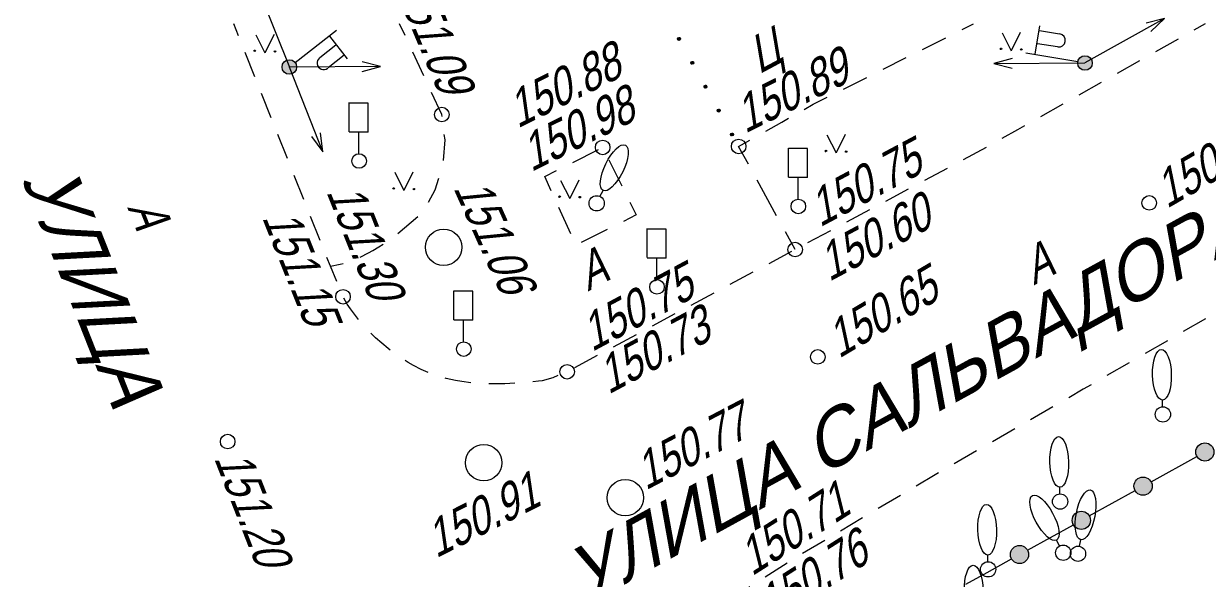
# Model space of a CAD drawing. Header units: metres. Extents: x 382 to 851, y 14083 to 14440.
# Drawn here: x 381.7 to 414.2, y 14234.78 to 14250 of the extents above; entities that cross this region are included whole.
import ezdxf

# ---------------------------------------------------------------- set-up
doc = ezdxf.new("R2010")
doc.units = ezdxf.units.M
doc.header["$MEASUREMENT"] = 0
doc.linetypes.add('UP line', pattern=[1.5, 1, -0.5])
for name, color, linetype, lineweight in [('Бортовой камень', 7, 'Continuous', 25), ('Горизонтали', 7, 'Continuous', 25), ('Граница улицы', 7, 'Continuous', 25), ('Колодцы', 7, 'Continuous', 25), ('Леса и газоны', 7, 'Continuous', 25), ('ЛЭП', 7, 'Continuous', 25), ('Ограды', 7, 'Continuous', 25), ('Отдельно стоящее дерево', 7, 'Continuous', 25), ('Светофоры', 7, 'Continuous', 25), ('Фонари', 7, 'Continuous', 25)]:
    doc.layers.add(name, color=color, linetype=linetype, lineweight=lineweight)
doc.styles.add('Style-RUSSIAN_1251 I 0.32289', font='RUSSIAN_1251.shx', dxfattribs={"oblique": 18.5})

# ---------------------------------------------------------------- blocks, each defined once
blk = doc.blocks.new('DORZN1_47')
at = {"layer": 'Светофоры', "color": 251, "linetype": 'Continuous', "lineweight": 9}
for p, q in [((-0.27, 0.806), (-0.27, 1.603)), ((-0.27, 1.598), (0.252, 1.598)), ((0.252, 0.792), (0.252, 1.589)), ((-0.27, 0.801), (0.248, 0.801)), ((-0.004, 0.2), (-0.004, 0.801))]:
    blk.add_line(p, q, dxfattribs=at)
blk.add_arc((0, 0), 0.2, 0, 360, dxfattribs=at)
blk = doc.blocks.new('FNRM1_12')
at = {"layer": 'Фонари', "linetype": 'Continuous', "lineweight": 9}
h = blk.add_hatch(color=251, dxfattribs=at)
edge = h.paths.add_edge_path()
edge.add_arc((0, 0), 0.2, 0, 360)
at = {"layer": 'Фонари', "color": 251, "linetype": 'Continuous', "lineweight": 9}
for p, q in [((0.003, 0.2), (0.003, 1.641)), ((0.017, 1.388), (0.805, 1.388)), ((0.322, 1.371), (0.322, 0.816)), ((0.676, 1.378), (0.676, 0.823))]:
    blk.add_line(p, q, dxfattribs=at)
blk.add_circle((0, 0), 0.2, dxfattribs=at)
blk.add_arc((0.496, 0.809), 0.181, 180, 0, dxfattribs=at)
blk = doc.blocks.new('PIKET_467')
at = {"layer": 'Горизонтали', "color": 251, "linetype": 'Continuous', "lineweight": 9}
blk.add_arc((0, 0), 0.2, 0, 360, dxfattribs=at)
blk = doc.blocks.new('KOLOD_96')
at = {"layer": 'Колодцы', "color": 251, "linetype": 'Continuous', "lineweight": 9}
blk.add_arc((0, 0), 0.5, 0, 360, dxfattribs=at)
blk = doc.blocks.new('DORZN1_48')
at = {"layer": 'Светофоры', "color": 251, "linetype": 'Continuous', "lineweight": 9}
for p, q in [((-0.27, 0.806), (-0.27, 1.603)), ((-0.27, 1.598), (0.252, 1.598)), ((0.252, 0.792), (0.252, 1.589)), ((-0.27, 0.801), (0.248, 0.801)), ((-0.004, 0.2), (-0.004, 0.801))]:
    blk.add_line(p, q, dxfattribs=at)
blk.add_arc((0, 0), 0.2, 0, 360, dxfattribs=at)
blk = doc.blocks.new('KOLOD_97')
at = {"layer": 'Колодцы', "color": 251, "linetype": 'Continuous', "lineweight": 9}
blk.add_arc((0, 0), 0.5, 0, 360, dxfattribs=at)
blk = doc.blocks.new('msdElementTypeLine_57')
at = {"layer": 'ЛЭП', "color": 251, "linetype": 'Continuous', "lineweight": 9}
blk.add_line((1.051, 21.887), (0.134, 24.213), dxfattribs=at)
at = {"layer": 'ЛЭП', "color": 251, "linetype": 'Continuous', "lineweight": 9, "flags": 128}
blk.add_lwpolyline([(0.743, 22.302), (1.051, 21.887), (0.992, 22.402)], dxfattribs=at)
blk = doc.blocks.new('PIKET_468')
at = {"layer": 'Горизонтали', "color": 251, "linetype": 'Continuous', "lineweight": 9}
blk.add_arc((0, 0), 0.2, 0, 360, dxfattribs=at)
blk = doc.blocks.new('DEREVO_459')
at = {"layer": 'Отдельно стоящее дерево', "color": 251, "linetype": 'Continuous', "lineweight": 9, "flags": 128}
blk.add_lwpolyline([(-0.007, 0.21), (-0.007, 0.393)], dxfattribs=at)
at = {"layer": 'Отдельно стоящее дерево', "color": 251, "linetype": 'Continuous', "lineweight": 9}
blk.add_arc((0, 0), 0.21, 0, 359.99999, dxfattribs=at)
blk.add_ellipse((-0.0255, 1.088), major_axis=(-0.0185, 0.695), ratio=0.3698286, dxfattribs=at)
blk = doc.blocks.new('DEREVO_460')
at = {"layer": 'Отдельно стоящее дерево', "color": 251, "linetype": 'Continuous', "lineweight": 9, "flags": 128}
blk.add_lwpolyline([(-0.007, 0.21), (-0.007, 0.393)], dxfattribs=at)
at = {"layer": 'Отдельно стоящее дерево', "color": 251, "linetype": 'Continuous', "lineweight": 9}
blk.add_arc((0, 0), 0.21, 0, 359.99999, dxfattribs=at)
blk.add_ellipse((-0.0255, 1.088), major_axis=(-0.0185, 0.695), ratio=0.3698286, dxfattribs=at)
blk = doc.blocks.new('DEREVO_483')
at = {"layer": 'Отдельно стоящее дерево', "color": 251, "linetype": 'Continuous', "lineweight": 9, "flags": 128}
blk.add_lwpolyline([(-0.007, 0.21), (-0.007, 0.393)], dxfattribs=at)
at = {"layer": 'Отдельно стоящее дерево', "color": 251, "linetype": 'Continuous', "lineweight": 9}
blk.add_arc((0, 0), 0.21, 0, 360, dxfattribs=at)
blk.add_ellipse((-0.025, 1.088), major_axis=(-0.019, 0.695), ratio=0.369829, dxfattribs=at)
blk = doc.blocks.new('DEREVO_484')
at = {"layer": 'Отдельно стоящее дерево', "color": 251, "linetype": 'Continuous', "lineweight": 9, "flags": 128}
blk.add_lwpolyline([(-0.007, 0.21), (-0.007, 0.393)], dxfattribs=at)
at = {"layer": 'Отдельно стоящее дерево', "color": 251, "linetype": 'Continuous', "lineweight": 9}
blk.add_arc((0, 0), 0.21, 0, 360, dxfattribs=at)
blk.add_ellipse((-0.025, 1.088), major_axis=(-0.019, 0.695), ratio=0.369829, dxfattribs=at)
blk = doc.blocks.new('DEREVO_485')
at = {"layer": 'Отдельно стоящее дерево', "color": 251, "linetype": 'Continuous', "lineweight": 9, "flags": 128}
blk.add_lwpolyline([(-0.007, 0.21), (-0.007, 0.393)], dxfattribs=at)
at = {"layer": 'Отдельно стоящее дерево', "color": 251, "linetype": 'Continuous', "lineweight": 9}
blk.add_arc((0, 0), 0.21, 0, 360, dxfattribs=at)
blk.add_ellipse((-0.026, 1.088), major_axis=(-0.019, 0.695), ratio=0.369829, dxfattribs=at)
blk = doc.blocks.new('KOLOD_99')
at = {"layer": 'Колодцы', "color": 251, "linetype": 'Continuous', "lineweight": 9}
blk.add_arc((0, 0), 0.5, 0, 360, dxfattribs=at)
blk = doc.blocks.new('DORZN1_51')
at = {"layer": 'Светофоры', "color": 251, "linetype": 'Continuous', "lineweight": 9}
for p, q in [((-0.27, 0.806), (-0.27, 1.603)), ((-0.27, 1.598), (0.252, 1.598)), ((0.252, 0.792), (0.252, 1.589)), ((-0.27, 0.801), (0.248, 0.801)), ((-0.004, 0.2), (-0.004, 0.801))]:
    blk.add_line(p, q, dxfattribs=at)
blk.add_arc((0, 0), 0.2, 0, 360, dxfattribs=at)
blk = doc.blocks.new('PIKET_474')
at = {"layer": 'Горизонтали', "color": 251, "linetype": 'Continuous', "lineweight": 9}
blk.add_arc((0, 0), 0.2, 0, 360, dxfattribs=at)
blk = doc.blocks.new('PIKET_475')
at = {"layer": 'Горизонтали', "color": 251, "linetype": 'Continuous', "lineweight": 9}
blk.add_arc((0, 0), 0.2, 0, 360, dxfattribs=at)
blk = doc.blocks.new('PIKET_476')
at = {"layer": 'Горизонтали', "color": 251, "linetype": 'Continuous', "lineweight": 9}
blk.add_arc((0, 0), 0.2, 0, 360, dxfattribs=at)
blk = doc.blocks.new('PIKET_477')
at = {"layer": 'Горизонтали', "color": 251, "linetype": 'Continuous', "lineweight": 9}
blk.add_arc((0, 0), 0.2, 0, 360, dxfattribs=at)
blk = doc.blocks.new('PIKET_478')
at = {"layer": 'Горизонтали', "color": 251, "linetype": 'Continuous', "lineweight": 9}
blk.add_arc((0, 0), 0.2, 0, 360, dxfattribs=at)
blk = doc.blocks.new('DORZN1_52')
at = {"layer": 'Светофоры', "color": 251, "linetype": 'Continuous', "lineweight": 9}
for p, q in [((-0.27, 0.806), (-0.27, 1.603)), ((-0.27, 1.598), (0.252, 1.598)), ((0.252, 0.792), (0.252, 1.589)), ((-0.27, 0.801), (0.248, 0.801)), ((-0.004, 0.2), (-0.004, 0.801))]:
    blk.add_line(p, q, dxfattribs=at)
blk.add_arc((0, 0), 0.2, 0, 360, dxfattribs=at)
blk = doc.blocks.new('GAZON_23')
at = {"layer": 'Леса и газоны', "color": 251, "linetype": 'Continuous', "lineweight": 9}
for p in [(-0.248, 0.499), (0.251, 0.502)]:
    blk.add_line(p, (0, 0), dxfattribs=at)
for centre in [(-0.276, 0.057), (0.279, 0.039)]:
    blk.add_arc(centre, 0.02, 0, 360, dxfattribs=at)
blk.add_point((-0.29, 0.043), dxfattribs=at)
blk = doc.blocks.new('GAZON_24')
at = {"layer": 'Леса и газоны', "color": 251, "linetype": 'Continuous', "lineweight": 9}
for p in [(-0.248, 0.499), (0.251, 0.502)]:
    blk.add_line(p, (0, 0), dxfattribs=at)
for centre in [(-0.276, 0.057), (0.279, 0.039)]:
    blk.add_arc(centre, 0.02, 0, 360, dxfattribs=at)
blk.add_point((-0.29, 0.043), dxfattribs=at)
blk = doc.blocks.new('PIKET_479')
at = {"layer": 'Горизонтали', "color": 251, "linetype": 'Continuous', "lineweight": 9}
blk.add_arc((0, 0), 0.2, 0, 360, dxfattribs=at)
blk = doc.blocks.new('GAZON_25')
at = {"layer": 'Леса и газоны', "color": 251, "linetype": 'Continuous', "lineweight": 9}
for p in [(-0.248, 0.499), (0.251, 0.502)]:
    blk.add_line(p, (0, 0), dxfattribs=at)
for centre in [(-0.276, 0.057), (0.279, 0.039)]:
    blk.add_arc(centre, 0.02, 0, 360, dxfattribs=at)
blk = doc.blocks.new('msdElementTypeLine_60')
at = {"layer": 'ЛЭП', "color": 251, "linetype": 'Continuous', "lineweight": 9}
for p, q in [((2.634, 0.147), (0.134, 0.134)), ((19.478, 0.232), (21.978, 0.245))]:
    blk.add_line(p, q, dxfattribs=at)
at = {"layer": 'ЛЭП', "color": 251, "linetype": 'Continuous', "lineweight": 9, "flags": 128}
for points in [[(19.976, 0.369), (19.478, 0.232), (19.98, 0.101)], [(2.136, 0.01), (2.634, 0.147), (2.132, 0.278)]]:
    blk.add_lwpolyline(points, dxfattribs=at)
blk = doc.blocks.new('msdElementTypeLine_61')
at = {"layer": 'ЛЭП', "color": 251, "linetype": 'Continuous', "lineweight": 9}
blk.add_line((-0.317, 2.456), (0.608, 0.134), dxfattribs=at)
at = {"layer": 'ЛЭП', "color": 251, "linetype": 'Continuous', "lineweight": 9, "flags": 128}
blk.add_lwpolyline([(-0.008, 2.043), (-0.317, 2.456), (-0.256, 1.941)], dxfattribs=at)
blk = doc.blocks.new('msdElementTypeLineString_174')
at = {"layer": 'Граница улицы', "color": 251, "linetype": 'Continuous', "lineweight": 9}
for p, q in [((2.05, 6.328), (1.898, 6.655)), ((2.566, 5.222), (2.261, 5.875)), ((1.853, 0.893), (2.402, 1.36))]:
    blk.add_line(p, q, dxfattribs=at)
at = {"layer": 'Граница улицы', "color": 251, "linetype": 'Continuous', "lineweight": 9, "flags": 128}
for points in [[(3.066, 4.111), (3.06, 4.16), (2.777, 4.768)], [(3.106, 2.896), (3.147, 3.465), (3.128, 3.614)], [(2.693, 1.758), (2.878, 2.092), (2.982, 2.415)], [(0.821, 0.248), (1.047, 0.361), (1.165, 0.431), (1.328, 0.531), (1.448, 0.603)], [(0, 0), (0.27, 0.054), (0.352, 0.077)]]:
    blk.add_lwpolyline(points, dxfattribs=at)
blk = doc.blocks.new('msdElementTypeLine_62')
at = {"layer": 'Граница улицы', "color": 251, "linetype": 'Continuous', "lineweight": 9}
for p, q in [((0.26, 2.954), (0.234, 3.001)), ((0.252, 2.958), (0.234, 2.992)), ((0.267, 2.953), (0.236, 3.007)), ((0.243, 2.965), (0.238, 2.973)), ((0.273, 2.952), (0.239, 3.013)), ((0.278, 2.952), (0.242, 3.017)), ((0.283, 2.954), (0.246, 3.02)), ((0.288, 2.956), (0.25, 3.024)), ((0.293, 2.957), (0.254, 3.027)), ((0.297, 2.96), (0.259, 3.029)), ((0.301, 2.964), (0.264, 3.029)), ((0.304, 2.968), (0.269, 3.031)), ((0.307, 2.973), (0.275, 3.031)), ((0.309, 2.979), (0.281, 3.03)), ((0.312, 2.985), (0.287, 3.028)), ((0.311, 2.996), (0.297, 3.022)), ((0.616, 2.303), (0.597, 2.336)), ((0.624, 2.298), (0.598, 2.345)), ((0.63, 2.297), (0.6, 2.351)), ((0.607, 2.309), (0.602, 2.317)), ((0.637, 2.296), (0.603, 2.357)), ((0.642, 2.297), (0.606, 2.361)), ((0.647, 2.298), (0.61, 2.365)), ((0.652, 2.3), (0.614, 2.368)), ((0.657, 2.301), (0.618, 2.371)), ((0.661, 2.305), (0.623, 2.373)), ((0.664, 2.308), (0.628, 2.373)), ((0.668, 2.312), (0.633, 2.375)), ((0.671, 2.317), (0.639, 2.375)), ((0.673, 2.323), (0.645, 2.374)), ((0.676, 2.329), (0.651, 2.373)), ((0.675, 2.34), (0.661, 2.366)), ((0.98, 1.647), (0.961, 1.68)), ((0.988, 1.642), (0.962, 1.689)), ((0.994, 1.641), (0.964, 1.695)), ((0.971, 1.653), (0.966, 1.661)), ((1.001, 1.64), (0.967, 1.701)), ((1.006, 1.641), (0.97, 1.705)), ((1.011, 1.642), (0.974, 1.709)), ((1.016, 1.644), (0.978, 1.712)), ((1.021, 1.645), (0.982, 1.715)), ((1.024, 1.649), (0.987, 1.717)), ((1.028, 1.652), (0.992, 1.718)), ((1.032, 1.656), (0.997, 1.719)), ((1.035, 1.661), (1.003, 1.719)), ((1.037, 1.667), (1.009, 1.718)), ((1.04, 1.673), (1.015, 1.717)), ((1.039, 1.684), (1.024, 1.711)), ((1.344, 0.991), (1.325, 1.024)), ((1.352, 0.986), (1.326, 1.034)), ((1.358, 0.985), (1.328, 1.04)), ((1.334, 0.997), (1.33, 1.005)), ((1.365, 0.984), (1.331, 1.045)), ((1.37, 0.985), (1.334, 1.05)), ((1.375, 0.987), (1.338, 1.053)), ((1.38, 0.988), (1.342, 1.056)), ((1.384, 0.99), (1.346, 1.06)), ((1.388, 0.993), (1.35, 1.061)), ((1.392, 0.996), (1.356, 1.062)), ((1.396, 1), (1.361, 1.063)), ((1.399, 1.005), (1.367, 1.063)), ((1.401, 1.011), (1.373, 1.062)), ((1.403, 1.017), (1.379, 1.061)), ((1.403, 1.028), (1.388, 1.055)), ((1.708, 0.335), (1.689, 0.368)), ((1.716, 0.331), (1.69, 0.378)), ((1.722, 0.33), (1.692, 0.384)), ((1.728, 0.328), (1.694, 0.39)), ((1.698, 0.342), (1.694, 0.349)), ((1.734, 0.329), (1.698, 0.394)), ((1.739, 0.331), (1.702, 0.397)), ((1.743, 0.332), (1.706, 0.4)), ((1.748, 0.334), (1.71, 0.404)), ((1.752, 0.337), (1.714, 0.405)), ((1.756, 0.34), (1.72, 0.406)), ((1.759, 0.345), (1.725, 0.408)), ((1.762, 0.35), (1.73, 0.407)), ((1.765, 0.356), (1.737, 0.406)), ((1.767, 0.361), (1.743, 0.405)), ((1.767, 0.373), (1.752, 0.399))]:
    blk.add_line(p, q, dxfattribs=at)
for centre in [(0.273, 2.992), (0.636, 2.336), (1, 1.68), (1.364, 1.024), (1.728, 0.368)]:
    blk.add_circle(centre, 0.04, dxfattribs=at)
blk = doc.blocks.new('PIKET_488')
at = {"layer": 'Горизонтали', "color": 251, "linetype": 'Continuous', "lineweight": 9}
blk.add_arc((0, 0), 0.2, 0, 360, dxfattribs=at)
blk = doc.blocks.new('FNRM1_14')
at = {"layer": 'Фонари', "linetype": 'Continuous', "lineweight": 9}
h = blk.add_hatch(color=251, dxfattribs=at)
edge = h.paths.add_edge_path()
edge.add_arc((0, 0), 0.2, 0, 360)
at = {"layer": 'Фонари', "color": 251, "linetype": 'Continuous', "lineweight": 9}
for p, q in [((0.003, 0.2), (0.003, 1.641)), ((0.017, 1.388), (0.805, 1.388)), ((0.322, 1.371), (0.322, 0.816)), ((0.676, 1.378), (0.676, 0.823))]:
    blk.add_line(p, q, dxfattribs=at)
blk.add_circle((0, 0), 0.2, dxfattribs=at)
blk.add_arc((0.496, 0.809), 0.181, 180, 0, dxfattribs=at)
blk = doc.blocks.new('msdElementTypeLine_63')
at = {"layer": 'ЛЭП', "color": 251, "linetype": 'Continuous', "lineweight": 9}
blk.add_line((2.316, 1.354), (0.134, 0.134), dxfattribs=at)
at = {"layer": 'ЛЭП', "color": 251, "linetype": 'Continuous', "lineweight": 9, "flags": 128}
blk.add_lwpolyline([(1.946, 0.994), (2.316, 1.354), (1.813, 1.227)], dxfattribs=at)
blk = doc.blocks.new('DEREVO_534')
at = {"layer": 'Отдельно стоящее дерево', "color": 251, "linetype": 'Continuous', "lineweight": 9, "flags": 128}
blk.add_lwpolyline([(-0.007, 0.21), (-0.007, 0.393)], dxfattribs=at)
at = {"layer": 'Отдельно стоящее дерево', "color": 251, "linetype": 'Continuous', "lineweight": 9}
blk.add_arc((0, 0), 0.21, 0, 359.99999, dxfattribs=at)
blk.add_ellipse((-0.0255, 1.088), major_axis=(-0.0185, 0.695), ratio=0.3698286, dxfattribs=at)
blk = doc.blocks.new('DEREVO_535')
at = {"layer": 'Отдельно стоящее дерево', "color": 251, "linetype": 'Continuous', "lineweight": 9, "flags": 128}
blk.add_lwpolyline([(-0.007, 0.21), (-0.007, 0.393)], dxfattribs=at)
at = {"layer": 'Отдельно стоящее дерево', "color": 251, "linetype": 'Continuous', "lineweight": 9}
blk.add_arc((0, 0), 0.21, 0, 359.99999, dxfattribs=at)
blk.add_ellipse((-0.0255, 1.088), major_axis=(-0.0185, 0.695), ratio=0.3698286, dxfattribs=at)
blk = doc.blocks.new('GAZON_27')
at = {"layer": 'Леса и газоны', "color": 251, "linetype": 'Continuous', "lineweight": 9}
for p in [(-0.248, 0.499), (0.251, 0.502)]:
    blk.add_line(p, (0, 0), dxfattribs=at)
for centre in [(-0.276, 0.057), (0.279, 0.039)]:
    blk.add_arc(centre, 0.02, 0, 360, dxfattribs=at)
blk = doc.blocks.new('GAZON_28')
at = {"layer": 'Леса и газоны', "color": 251, "linetype": 'Continuous', "lineweight": 9}
for p in [(-0.248, 0.499), (0.251, 0.502)]:
    blk.add_line(p, (0, 0), dxfattribs=at)
for centre in [(-0.276, 0.057), (0.279, 0.039)]:
    blk.add_arc(centre, 0.02, 0, 360, dxfattribs=at)
blk.add_point((-0.29, 0.043), dxfattribs=at)
blk = doc.blocks.new('msdElementTypeShape_4')
at = {"layer": 'Бортовой камень', "color": 251, "linetype": 'Continuous', "lineweight": 9}
for p, q in [((0.77, 2.269), (1.481, 2.624)), ((1.76, 2.341), (2.115, 1.63)), ((0.717, 0.31), (0.388, 1.034)), ((2.338, 1.182), (2.515, 0.827)), ((2.515, 0.827), (2.159, 0.649)), ((1.712, 0.426), (1.001, 0.072))]:
    blk.add_line(p, q, dxfattribs=at)
at = {"layer": 'Бортовой камень', "color": 251, "linetype": 'Continuous', "lineweight": 9, "flags": 128}
blk.add_lwpolyline([(0.181, 1.489), (0.001, 1.885), (0.323, 2.046)], dxfattribs=at)
blk = doc.blocks.new('msdElementTypeLineString_197')
at = {"layer": 'Граница улицы', "color": 251, "linetype": 'Continuous', "lineweight": 9}
for p, q in [((0.269, 2.342), (0.001, 2.83)), ((1.044, 0.927), (0.509, 1.904)), ((1.552, 0), (1.285, 0.489))]:
    blk.add_line(p, q, dxfattribs=at)
blk = doc.blocks.new('msdElementTypeLineString_209')
at = {"layer": 'Граница улицы', "color": 251, "linetype": 'Continuous', "lineweight": 9}
for p, q in [((6.133, 3.21), (6.452, 3.37)), ((5.049, 2.665), (5.687, 2.985)), ((3.965, 2.121), (4.602, 2.441)), ((2.881, 1.576), (3.518, 1.896)), ((0.001, 0), (0.311, 0.176))]:
    blk.add_line(p, q, dxfattribs=at)
at = {"layer": 'Граница улицы', "color": 251, "linetype": 'Continuous', "lineweight": 9, "flags": 128}
for points in [[(1.803, 1.019), (2.046, 1.157), (2.434, 1.352)], [(0.747, 0.422), (1.187, 0.671), (1.368, 0.773)]]:
    blk.add_lwpolyline(points, dxfattribs=at)
blk = doc.blocks.new('msdElementTypeLineString_210')
at = {"layer": 'Ограды', "linetype": 'Continuous', "lineweight": 9}
h = blk.add_hatch(color=251, dxfattribs=at)
edge = h.paths.add_edge_path()
edge.add_arc((13.425, 24.784), 0.25, 0, 360)
h = blk.add_hatch(color=251, dxfattribs=at)
edge = h.paths.add_edge_path()
edge.add_arc((11.728, 23.846), 0.25, 0, 360)
h = blk.add_hatch(color=251, dxfattribs=at)
edge = h.paths.add_edge_path()
edge.add_arc((10.032, 22.907), 0.25, 0, 360)
h = blk.add_hatch(color=251, dxfattribs=at)
edge = h.paths.add_edge_path()
edge.add_arc((8.336, 21.969), 0.25, 0, 360)
at = {"layer": 'Ограды', "color": 251, "linetype": 'Continuous', "lineweight": 9}
for p, q in [((11.947, 23.967), (13.206, 24.663)), ((8.555, 22.09), (9.813, 22.786))]:
    blk.add_line(p, q, dxfattribs=at)
at = {"layer": 'Ограды', "color": 251, "linetype": 'Continuous', "lineweight": 9, "flags": 128}
for points in [[(10.251, 23.028), (10.879, 23.376), (11.509, 23.725)], [(6.859, 21.151), (7.449, 21.478), (8.117, 21.848)]]:
    blk.add_lwpolyline(points, dxfattribs=at)
at = {"layer": 'Ограды', "color": 251, "linetype": 'Continuous', "lineweight": 9}
for centre in [(13.425, 24.784), (13.425, 24.784), (11.728, 23.846), (11.728, 23.846), (10.032, 22.907), (10.032, 22.907), (8.336, 21.969), (8.336, 21.969)]:
    blk.add_circle(centre, 0.25, dxfattribs=at)
blk = doc.blocks.new('msdElementTypeLineString_211')
at = {"layer": 'Бортовой камень', "color": 251, "linetype": 'Continuous', "lineweight": 9}
for p, q in [((31.748, 38.326), (31.438, 38.153)), ((31.002, 37.909), (30.382, 37.562)), ((29.946, 37.318), (29.326, 36.972)), ((28.89, 36.728), (28.27, 36.381)), ((27.833, 36.137), (27.214, 35.791)), ((26.777, 35.547), (26.158, 35.201)), ((25.721, 34.957), (25.102, 34.61)), ((24.665, 34.366), (24.045, 34.02)), ((23.609, 33.776), (22.989, 33.429)), ((22.553, 33.185), (21.933, 32.839)), ((21.497, 32.595), (20.877, 32.248)), ((20.441, 32.004), (19.821, 31.658)), ((19.385, 31.414), (18.765, 31.067)), ((18.329, 30.823), (17.709, 30.477)), ((17.275, 30.229), (16.66, 29.874)), ((16.227, 29.624), (15.612, 29.269)), ((15.179, 29.019), (14.564, 28.665)), ((13.083, 27.81), (12.468, 27.455)), ((12.035, 27.205), (11.42, 26.851)), ((10.987, 26.601), (10.372, 26.246)), ((8.898, 25.38), (8.287, 25.017)), ((7.857, 24.762), (7.247, 24.4)), ((6.817, 24.144), (6.206, 23.782)), ((5.782, 23.518), (5.183, 23.137)), ((2.938, 21.281), (2.432, 20.783)), ((0.358, 13.796), (0.623, 13.138)), ((0.81, 12.674), (1.076, 12.015)), ((1.263, 11.552), (1.528, 10.893)), ((1.715, 10.43), (1.981, 9.771)), ((2.167, 9.307), (2.433, 8.649)), ((2.62, 8.185), (2.885, 7.527)), ((3.072, 7.063), (3.338, 6.405)), ((3.525, 5.941), (3.79, 5.282)), ((3.977, 4.819), (4.243, 4.16)), ((4.43, 3.696), (4.695, 3.038)), ((4.882, 2.574), (5.147, 1.916)), ((5.334, 1.452), (5.6, 0.794)), ((5.787, 0.33), (5.92, 0.001))]:
    blk.add_line(p, q, dxfattribs=at)
at = {"layer": 'Бортовой камень', "color": 251, "linetype": 'Continuous', "lineweight": 9, "flags": 128}
for points in [[(14.131, 28.415), (13.917, 28.291), (13.516, 28.06)], [(9.939, 25.996), (9.852, 25.946), (9.328, 25.635)], [(4.761, 22.868), (4.706, 22.833), (4.316, 22.52), (4.206, 22.427)], [(3.824, 22.103), (3.457, 21.792), (3.294, 21.632)], [(2.09, 20.419), (1.688, 19.96), (1.626, 19.881)], [(1.316, 19.489), (1.133, 19.258), (0.911, 18.907)], [(0.65, 18.481), (0.41, 17.952), (0.373, 17.829)], [(0.23, 17.35), (0.143, 17.06), (0.083, 16.657)], [(0.009, 16.162), (0.007, 16.15), (0.003, 15.453)], [(0.026, 14.954), (0.078, 14.608), (0.183, 14.264)]]:
    blk.add_lwpolyline(points, dxfattribs=at)
blk = doc.blocks.new('msdElementTypeLineString_212')
at = {"layer": 'Бортовой камень', "color": 251, "linetype": 'Continuous', "lineweight": 9}
for p, q in [((0.132, 9.558), (0, 9.888)), ((26.673, 9.888), (26.363, 9.713)), ((25.928, 9.467), (25.309, 9.117)), ((0.581, 8.433), (0.317, 9.093)), ((24.874, 8.871), (24.255, 8.521)), ((23.82, 8.274), (23.202, 7.924)), ((1.029, 7.308), (0.766, 7.969)), ((22.766, 7.678), (22.148, 7.328)), ((1.478, 6.184), (1.215, 6.844)), ((20.658, 6.487), (20.031, 6.152)), ((19.59, 5.916), (18.963, 5.582)), ((1.927, 5.059), (1.663, 5.719)), ((18.522, 5.346), (17.895, 5.011)), ((2.375, 3.934), (2.112, 4.595)), ((17.453, 4.776), (16.826, 4.441)), ((16.385, 4.206), (15.758, 3.871)), ((15.317, 3.635), (14.691, 3.3)), ((14.25, 3.064), (13.623, 2.728)), ((13.182, 2.492), (12.556, 2.156)), ((12.115, 1.92), (11.488, 1.584)), ((11.048, 1.348), (10.421, 1.013)), ((9.98, 0.777), (9.354, 0.441))]:
    blk.add_line(p, q, dxfattribs=at)
at = {"layer": 'Бортовой камень', "color": 251, "linetype": 'Continuous', "lineweight": 9, "flags": 128}
for points in [[(21.712, 7.082), (21.525, 6.976), (21.094, 6.732)], [(2.829, 2.812), (2.655, 3.233), (2.56, 3.47)], [(3.428, 1.767), (3.399, 1.802), (3.206, 2.062), (3.119, 2.194), (3.026, 2.353)], [(4.297, 0.928), (4.239, 0.971), (3.894, 1.268), (3.763, 1.397)], [(5.337, 0.316), (5.149, 0.396), (4.934, 0.506), (4.792, 0.588), (4.707, 0.643)], [(6.51, 0.034), (6.266, 0.063), (6.091, 0.093), (5.836, 0.148), (5.81, 0.156)], [(7.719, 0.017), (7.449, 0.001), (7.009, 0.003)], [(8.902, 0.227), (8.76, 0.167), (8.472, 0.081), (8.37, 0.072), (8.217, 0.056)]]:
    blk.add_lwpolyline(points, dxfattribs=at)

msp = doc.modelspace()

# ---------------------------------------------------------------- block references
at = {"layer": 'Бортовой камень', "color": 251, "linetype": 'Continuous', "lineweight": 9}
for name, p in [('msdElementTypeLineString_212', (387.467, 14240.112)), ('msdElementTypeLineString_211', (396.878, 14211.674)), ('msdElementTypeShape_4', (396.007, 14243.923))]:
    msp.add_blockref(name, p, dxfattribs=at)
at = {"layer": 'Горизонтали', "color": 251, "linetype": 'Continuous', "lineweight": 9}
for name, p in [('PIKET_479', (393.182, 14247.505)), ('PIKET_475', (397.599, 14246.602)), ('PIKET_477', (401.332, 14246.63)), ('PIKET_488', (412.605, 14245.082)), ('PIKET_476', (402.883, 14243.8)), ('PIKET_468', (390.469, 14242.506)), ('PIKET_478', (403.504, 14240.855)), ('PIKET_474', (396.623, 14240.447)), ('PIKET_467', (387.302, 14238.531))]:
    msp.add_blockref(name, p, dxfattribs=at)
at = {"layer": 'Граница улицы', "color": 251, "linetype": 'Continuous', "lineweight": 9}
for name, p in [('msdElementTypeLineString_174', (390.122, 14243.345)), ('msdElementTypeLineString_209', (401.331, 14246.63)), ('msdElementTypeLine_62', (399.422, 14246.59)), ('msdElementTypeLineString_197', (401.331, 14243.8))]:
    msp.add_blockref(name, p, dxfattribs=at)
at = {"layer": 'Колодцы', "color": 251, "linetype": 'Continuous', "lineweight": 9}
for name, p in [('KOLOD_96', (393.23, 14243.863)), ('KOLOD_97', (394.333, 14237.95)), ('KOLOD_99', (398.219, 14236.99))]:
    msp.add_blockref(name, p, dxfattribs=at)
at = {"layer": 'Леса и газоны', "color": 251, "linetype": 'Continuous', "lineweight": 9}
for name, p in [('GAZON_25', (388.323, 14249.199)), ('GAZON_24', (408.813, 14249.253)), ('GAZON_23', (404.005, 14246.452)), ('GAZON_27', (392.137, 14245.421)), ('GAZON_28', (396.692, 14245.199))]:
    msp.add_blockref(name, p, dxfattribs=at)
at = {"layer": 'ЛЭП', "color": 251, "linetype": 'Continuous', "lineweight": 9}
for name, p in [('msdElementTypeLine_61', (388.388, 14248.677)), ('msdElementTypeLine_63', (410.706, 14248.788)), ('msdElementTypeLine_60', (388.862, 14248.677)), ('msdElementTypeLine_57', (388.862, 14224.598))]:
    msp.add_blockref(name, p, dxfattribs=at)
at = {"layer": 'Ограды', "color": 251, "linetype": 'Continuous', "lineweight": 9}
msp.add_blockref('msdElementTypeLineString_210', (400.708, 14213.461), dxfattribs=at)
at = {"layer": 'Отдельно стоящее дерево', "color": 251, "linetype": 'Continuous', "lineweight": 9}
for name, p, rotation in [('DEREVO_485', (397.433, 14245.069), 332.2554699776265), ('DEREVO_483', (410.649, 14235.45), 347.6666520377423), ('DEREVO_484', (410.243, 14235.48), 26.96155887693734)]:
    msp.add_blockref(name, p, dxfattribs=dict(at, rotation=rotation))
for name, p in [('DEREVO_535', (412.98, 14239.276)), ('DEREVO_534', (410.159, 14236.883)), ('DEREVO_460', (408.181, 14235.023)), ('DEREVO_459', (407.813, 14233.353))]:
    msp.add_blockref(name, p, dxfattribs=at)
at = {"layer": 'Светофоры', "color": 251, "linetype": 'Continuous', "lineweight": 9}
for name, p in [('DORZN1_47', (390.909, 14246.23)), ('DORZN1_52', (402.97, 14244.983)), ('DORZN1_51', (399.089, 14242.775)), ('DORZN1_48', (393.783, 14241.068))]:
    msp.add_blockref(name, p, dxfattribs=at)
at = {"layer": 'Фонари', "color": 251, "linetype": 'Continuous', "lineweight": 9}
for name, p, rotation in [('FNRM1_12', (388.996, 14248.811), 308.237621943664), ('FNRM1_14', (410.84, 14248.92), 80.69114998482955)]:
    msp.add_blockref(name, p, dxfattribs=dict(at, rotation=rotation))

# ---------------------------------------------------------------- texts
at = {"layer": 'Горизонтали', "color": 251, "linetype": 'Continuous', "lineweight": 9, "style": 'Style-RUSSIAN_1251 I 0.32289', "oblique": 18.5}
for s, rotation, width, p in [('151.09', 292.7939, 0.8, (391.863, 14251.017)), ('150.88', 26.5064, 0.8, (395.261, 14247.118)), ('150.89', 26.5064, 0.8, (401.508, 14246.976)), ('150.98', 26.5064, 0.8, (395.633, 14245.921)), ('150.51', 29.9838, 0.799996, (413.086, 14244.914)), ('150.75', 28.0946, 0.8, (403.562, 14244.403)), ('151.30', 291.7764, 0.8, (390.003, 14245.392)), ('150.60', 28.0946, 0.8, (403.815, 14242.91)), ('151.15', 291.7764, 0.8, (388.239, 14244.687)), ('150.75', 28.1771, 0.8, (397.301, 14240.983)), ('150.65', 30.6909, 0.8, (404.082, 14240.798)), ('150.73', 28.1771, 0.8, (397.756, 14239.814)), ('151.20', 291.3785, 0.8, (386.92, 14238.08)), ('150.71', 32.4662, 0.8, (401.693, 14234.824)), ('150.76', 32.4662, 0.8, (402.213, 14233.505))]:
    msp.add_text(s, height=1, rotation=rotation, dxfattribs=dict(at, width=width)).set_placement(p)
at = {"layer": 'Граница улицы', "color": 251, "linetype": 'Continuous', "lineweight": 9, "style": 'Style-RUSSIAN_1251 I 0.32289', "oblique": 18.5}
for s, rotation, p in [('УЛИЦА САЛЬВАДОРА АЛЬЕНДЕ', 28.7143, (397.052, 14233.991)), ('УЛИЦА               ЗОРГЕ', 291.567, (381.632, 14245.778))]:
    msp.add_text(s, height=1.5, rotation=rotation, dxfattribs=at).set_placement(p)
at = {"layer": 'Граница улицы', "color": 251, "linetype": 'UP line', "lineweight": 9, "style": 'Style-RUSSIAN_1251 I 0.32289', "oblique": 18.5, "width": 0.8}
for s, p in [('Ц', (401.893, 14248.605)), ('А', (397.193, 14242.645))]:
    msp.add_text(s, height=1, rotation=28.1771, dxfattribs=at).set_placement(p)
at = {"layer": 'Граница улицы', "color": 251, "linetype": 'Continuous', "lineweight": 9, "style": 'Style-RUSSIAN_1251 I 0.32289', "oblique": 18.5}
for rotation, width, p in [(291.7145, 0.799996, (384.541, 14244.959)), (28.1771, 0.8, (409.435, 14242.812))]:
    msp.add_text('А', height=1, rotation=rotation, dxfattribs=dict(at, width=width)).set_placement(p)
at = {"layer": 'Колодцы', "color": 251, "linetype": 'Continuous', "lineweight": 9, "style": 'Style-RUSSIAN_1251 I 0.32289', "oblique": 18.5}
for s, rotation, width, p in [('151.06', 294.0862, 0.8, (393.491, 14245.495)), ('150.77', 27.6802, 0.799996, (398.778, 14237.184)), ('150.91', 26.7839, 0.8, (393.022, 14235.321))]:
    msp.add_text(s, height=1, rotation=rotation, dxfattribs=dict(at, width=width)).set_placement(p)

doc.saveas('drawing.dxf')
